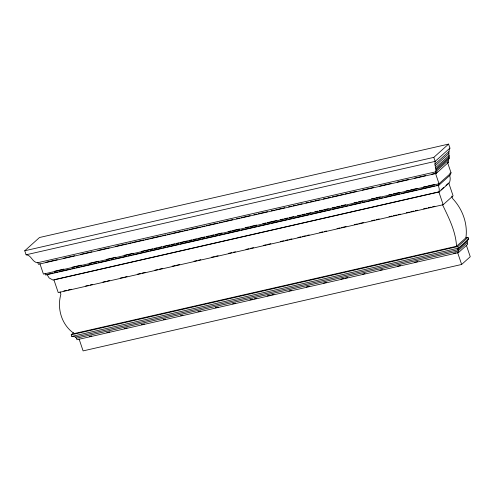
<?xml version="1.0" encoding="UTF-8"?>
<svg xmlns="http://www.w3.org/2000/svg" width="495" height="495" viewBox="0 0 495 495"><rect width="100%" height="100%" fill="white"/><g stroke="black" fill="none" stroke-linecap="round" stroke-linejoin="round"><path stroke-width="0.74" d="M448.847 153.506L449.225 149.787L449.93 148.11L448.575 144.101L39.507 237.507L24.75 250.773L26.105 254.789C31.68 255.142 32.224 262.69 37.837 262.684L435.6 171.858L448.08 160.64L449.206 158.221L448.847 153.506L435.179 165.8L435.996 170.094L435.6 171.858L436.144 173.467L38.381 264.293L37.837 262.684M46.938 274.44L49.147 277.955L53.089 280.102L439.176 191.942L439.244 188.88L438.31 185.074L436.052 185.588M73.501 332.77L71.231 334.812L71.775 336.414L73.761 336.427L75.419 337.052L76.533 338.203L76.96 339.731L458.45 252.623L467.651 244.351L467.063 241.343L468.555 238.955L468.01 237.353L465.906 237.835L456.532 246.263L74.188 333.568C61.609 324.955 56.82 308.657 60.879 294.247L60.062 291.833M24.75 250.773L433.818 157.367L448.575 144.101M449.93 148.11L435.173 161.382L26.105 254.789M435.179 165.8L434.944 164.117L448.86 151.606M435.637 167.613L449.194 155.424M435.909 168.919L449.342 156.841M435.996 170.094L449.206 158.221M436.076 172.804L437.221 171.771M436.144 173.467L448.625 162.242L448.08 160.64M39.891 263.656L43.424 274.088L439.034 183.75L451.081 172.922L447.548 162.49L448.625 162.242M45.039 273.407L45.577 275.01L438.892 185.204L450.475 174.791L450.11 173.72M441.033 189.888L443.78 187.419M445.983 185.439L448.73 182.964L453.08 195.81L443.18 204.707L58.243 292.601L53.899 279.762L438.836 191.868L443.18 204.707M439.176 191.942L449.305 182.834A10.884 9.566 48 0 0 449.726 175.669M71.231 334.812L457.788 246.541L468.01 237.353M468.555 238.955L457.844 248.725L458.45 252.623M467.063 241.343L457.696 249.765L75.419 337.052M467.088 242.866L457.906 251.12L76.533 338.203M79.027 338.865L83.104 350.899L461.643 264.466L470.25 256.726L466.414 245.396M45.924 262.276L57.222 259.696M63.255 258.322L74.559 255.742M80.586 254.362L91.891 251.782M97.917 250.402L109.222 247.822M115.248 246.448L126.553 243.868M128.056 243.521L131.07 242.835M132.58 242.488L143.884 239.908M145.388 239.568L148.401 238.875M149.911 238.534L161.215 235.954M162.719 235.608L165.732 234.921M167.242 234.574L170.255 233.888M171.765 233.541L183.063 230.961M184.573 230.614L187.586 229.928M189.096 229.587L200.395 227.007M201.904 226.661L204.918 225.974M206.427 225.627L217.726 223.047M219.236 222.701L222.249 222.014M223.759 221.667L232.799 219.607M236.567 218.747L239.58 218.054M241.09 217.713L250.13 215.647M253.898 214.787L256.911 214.1M258.421 213.753L267.461 211.693M271.229 210.833L274.242 210.14M275.752 209.8L284.792 207.733M288.56 206.873L291.574 206.186M293.083 205.84L296.097 205.153M297.606 204.806L302.123 203.773M305.891 202.913L308.905 202.226M310.415 201.88L313.428 201.193M314.938 200.852L319.454 199.819M323.223 198.959L326.236 198.272M327.746 197.926L330.759 197.239M332.269 196.892L339.05 195.346M340.554 194.999L343.567 194.312M345.077 193.966L348.09 193.279M349.6 192.932L356.381 191.386M362.408 190.012L373.713 187.432M379.739 186.052L391.044 183.472M397.07 182.098L408.375 179.512M414.402 178.138L425.706 175.558M431.733 174.178L434.746 173.491M449.93 173.182L451.081 172.922M54.834 271.173L63.874 269.107M72.159 267.213L81.205 265.147M89.49 263.26L98.53 261.193M106.821 259.3L115.861 257.233M124.152 255.34L133.192 253.279M141.477 251.386L152.782 248.806M154.292 248.459L157.305 247.772M158.808 247.426L161.822 246.739M163.331 246.399L170.113 244.846M171.617 244.505L174.63 243.812M176.14 243.472L179.153 242.785M180.663 242.439L187.444 240.892M188.948 240.545L191.961 239.858M193.471 239.512L196.484 238.825M197.988 238.485L204.769 236.932M206.279 236.591L209.292 235.898M210.802 235.558L213.815 234.871M215.319 234.525L222.1 232.978M228.127 231.598L231.14 230.911M232.65 230.565L239.431 229.018M245.458 227.644L248.471 226.958M249.981 226.611L256.763 225.064M262.789 223.684L265.803 222.998M267.312 222.651L276.352 220.591M280.121 219.731L283.134 219.037M284.637 218.697L287.651 218.01M289.16 217.664L293.683 216.631M297.446 215.771L300.459 215.084M301.969 214.737L304.982 214.05M306.492 213.704L311.009 212.677M314.777 211.817L317.79 211.124M319.3 210.783L322.313 210.097M323.817 209.75L328.34 208.717M332.108 207.857L335.121 207.17M336.631 206.823L339.644 206.137M341.148 205.79L345.671 204.763M353.956 202.87L356.969 202.177M358.479 201.836L363.002 200.803M371.287 198.91L374.3 198.223M375.81 197.876L380.327 196.849M388.618 194.956L391.632 194.263M393.141 193.922L399.917 192.376M405.95 190.996L408.963 190.309M410.466 189.962L417.248 188.416M423.275 187.042L426.294 186.349M427.798 186.009L434.579 184.456M47.693 274.267L52.959 273.067M54.469 272.72L57.476 272.033M58.985 271.687L70.271 269.113M71.775 268.766L74.788 268.08M76.292 267.739L79.305 267.053M80.809 266.706L92.101 264.126M93.605 263.786L96.612 263.099M98.121 262.752L109.407 260.178M110.917 259.832L113.924 259.145M115.428 258.798L126.72 256.224M128.224 255.878L131.237 255.191M132.74 254.851L144.033 252.271M145.536 251.924L148.543 251.237M150.053 250.897L161.339 248.317M162.849 247.976L165.856 247.283M167.36 246.943L178.652 244.363M180.155 244.023L183.169 243.336M184.672 242.989L200.475 239.382M201.985 239.036L204.992 238.349M206.502 238.008L217.788 235.428M219.291 235.082L222.304 234.395M223.808 234.055L235.1 231.474M236.604 231.134L239.617 230.441M241.121 230.101L252.407 227.521M253.916 227.18L256.924 226.493M258.433 226.147L269.719 223.567M271.223 223.226L274.236 222.54M275.74 222.193L287.032 219.619M288.536 219.273L291.549 218.586M293.052 218.239L308.855 214.632M310.365 214.292L326.168 210.678M327.671 210.338L330.685 209.651M332.188 209.305L343.481 206.731M344.984 206.384L347.997 205.697M349.501 205.351L360.787 202.777M362.297 202.43L365.304 201.743M366.807 201.403L378.1 198.823M379.603 198.476L382.616 197.79M384.12 197.449L399.929 193.836M401.433 193.496L417.236 189.888M418.739 189.542L434.548 185.934M63.824 290.98L66.837 290.287M68.341 289.946L71.354 289.259M85.654 285.992L88.661 285.306M90.17 284.959L92.429 284.446M102.966 282.039L105.973 281.352M107.477 281.012L109.735 280.492M120.273 278.085L123.286 277.398M124.79 277.058L127.048 276.538M137.585 274.137L140.599 273.45M142.102 273.104L145.109 272.417M154.898 270.183L157.905 269.497M159.415 269.15L162.422 268.463M172.204 266.23L175.218 265.543M176.721 265.196L179.735 264.509M194.034 261.242L197.047 260.556M198.551 260.215L200.809 259.696M211.346 257.295L214.354 256.608M215.857 256.262L218.116 255.748M228.653 253.341L231.666 252.654M233.17 252.308L235.428 251.794M245.965 249.387L248.979 248.7M250.482 248.354L253.49 247.667M263.278 245.433L266.285 244.747M267.795 244.4L270.802 243.713M280.585 241.48L283.598 240.793M285.101 240.452L288.115 239.766M289.618 239.419L291.877 238.906M297.897 237.526L300.911 236.839M302.414 236.499L305.427 235.812M306.931 235.465L309.189 234.952M319.727 232.545L322.734 231.858M324.244 231.512L326.496 230.998M337.033 228.591L340.046 227.904M341.55 227.558L346.067 226.531M354.346 224.637L357.359 223.95M358.863 223.61L363.38 222.577M371.658 220.683L374.666 219.997M376.175 219.656L379.182 218.969M388.971 216.736L391.978 216.049M393.482 215.702L396.495 215.016M397.999 214.669L400.257 214.156M406.277 212.782L409.291 212.095M410.794 211.749L413.808 211.062M415.311 210.722L417.57 210.202M423.59 208.828L426.597 208.141M428.107 207.795L431.114 207.108M432.624 206.768L434.882 206.248M71.775 336.414L458.333 248.15L457.788 246.541M89.564 336.458L91.823 335.938M106.877 332.504L109.884 331.817M124.183 328.55L127.19 327.863M141.49 324.596L144.503 323.909M163.313 319.615L165.571 319.102M180.626 315.662L182.884 315.148M197.932 311.714L200.945 311.021M215.245 307.76L218.252 307.073M232.551 303.806L235.564 303.119M249.857 299.852L252.871 299.166M254.374 298.825L256.633 298.306M267.17 295.899L270.177 295.212M271.687 294.872L273.945 294.358M288.993 290.918L291.252 290.404M306.3 286.964L309.313 286.277M323.612 283.016L326.62 282.323M340.919 279.062L343.932 278.376M345.436 278.029L347.694 277.516M362.742 274.075L365.001 273.562M380.055 270.128L382.313 269.608M397.361 266.174L400.375 265.487M414.674 262.22L417.681 261.533M453.804 253.285L456.062 252.772M451.78 196.1L452.597 198.514A45.942 40.373 48 0 1 465.906 237.835M433.818 157.367L435.173 161.382L434.944 164.117M435.501 173.318L439.034 183.75M438.347 183.596L438.892 185.204M442.406 204.534C448.786 217.738 455.746 231.258 456.532 246.263M457.566 252.425L461.643 264.466"/></g></svg>
